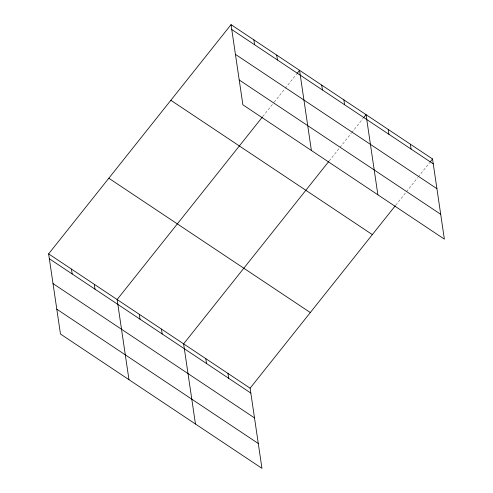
<?xml version="1.0" encoding="UTF-8"?>
<svg xmlns="http://www.w3.org/2000/svg" width="493" height="493" viewBox="0 0 493 493"><rect width="100%" height="100%" fill="white"/><g stroke="black" fill="none" stroke-linecap="round" stroke-linejoin="round"><path stroke-width="0.37" stroke-dasharray="2.46 1.85" d="M262.763 116.545L273.751 102.735M274.231 102.137L284.738 88.931M285.219 88.327L296.687 73.919M329.256 160.872L351.232 133.258M351.712 132.654L363.175 118.252M395.75 205.199L417.725 177.585M418.206 176.981L429.668 162.579"/><path stroke-width="0.74" d="M395.269 205.797L250.117 388.188L261.956 468.35L60.466 334.026L48.628 253.864L231.044 24.65L432.534 158.974L444.372 239.136L242.883 104.812L231.044 24.65M262.288 117.143L117.137 299.534L128.969 379.696M297.162 73.321L299.553 70.32L311.391 150.482M328.776 161.47L183.624 343.861L195.462 424.023M363.655 117.648L366.046 114.647L377.878 194.809M430.149 161.975L432.534 158.974M231.765 29.537L433.261 163.861M235.432 54.378L436.927 188.702M239.216 79.971L440.705 214.295M170.849 100.289L372.338 234.613M108.824 178.226L310.319 312.55M48.628 253.864L250.117 388.188M49.349 258.751L250.838 393.075M53.016 283.592L254.511 417.916M56.794 309.185L258.289 443.509M410.373 144.196L411.094 149.089M388.207 129.425L388.928 134.312M343.88 99.869L344.601 104.762M321.713 85.098L322.44 89.985M276.715 55.099L277.436 59.986M253.883 39.871L254.604 44.764M227.957 373.411L228.678 378.304M205.791 358.639L206.512 363.526M161.464 329.084L162.185 333.977M139.297 314.312L140.018 319.199M94.299 284.313L95.02 289.2M71.46 269.086L72.181 273.979"/></g></svg>
